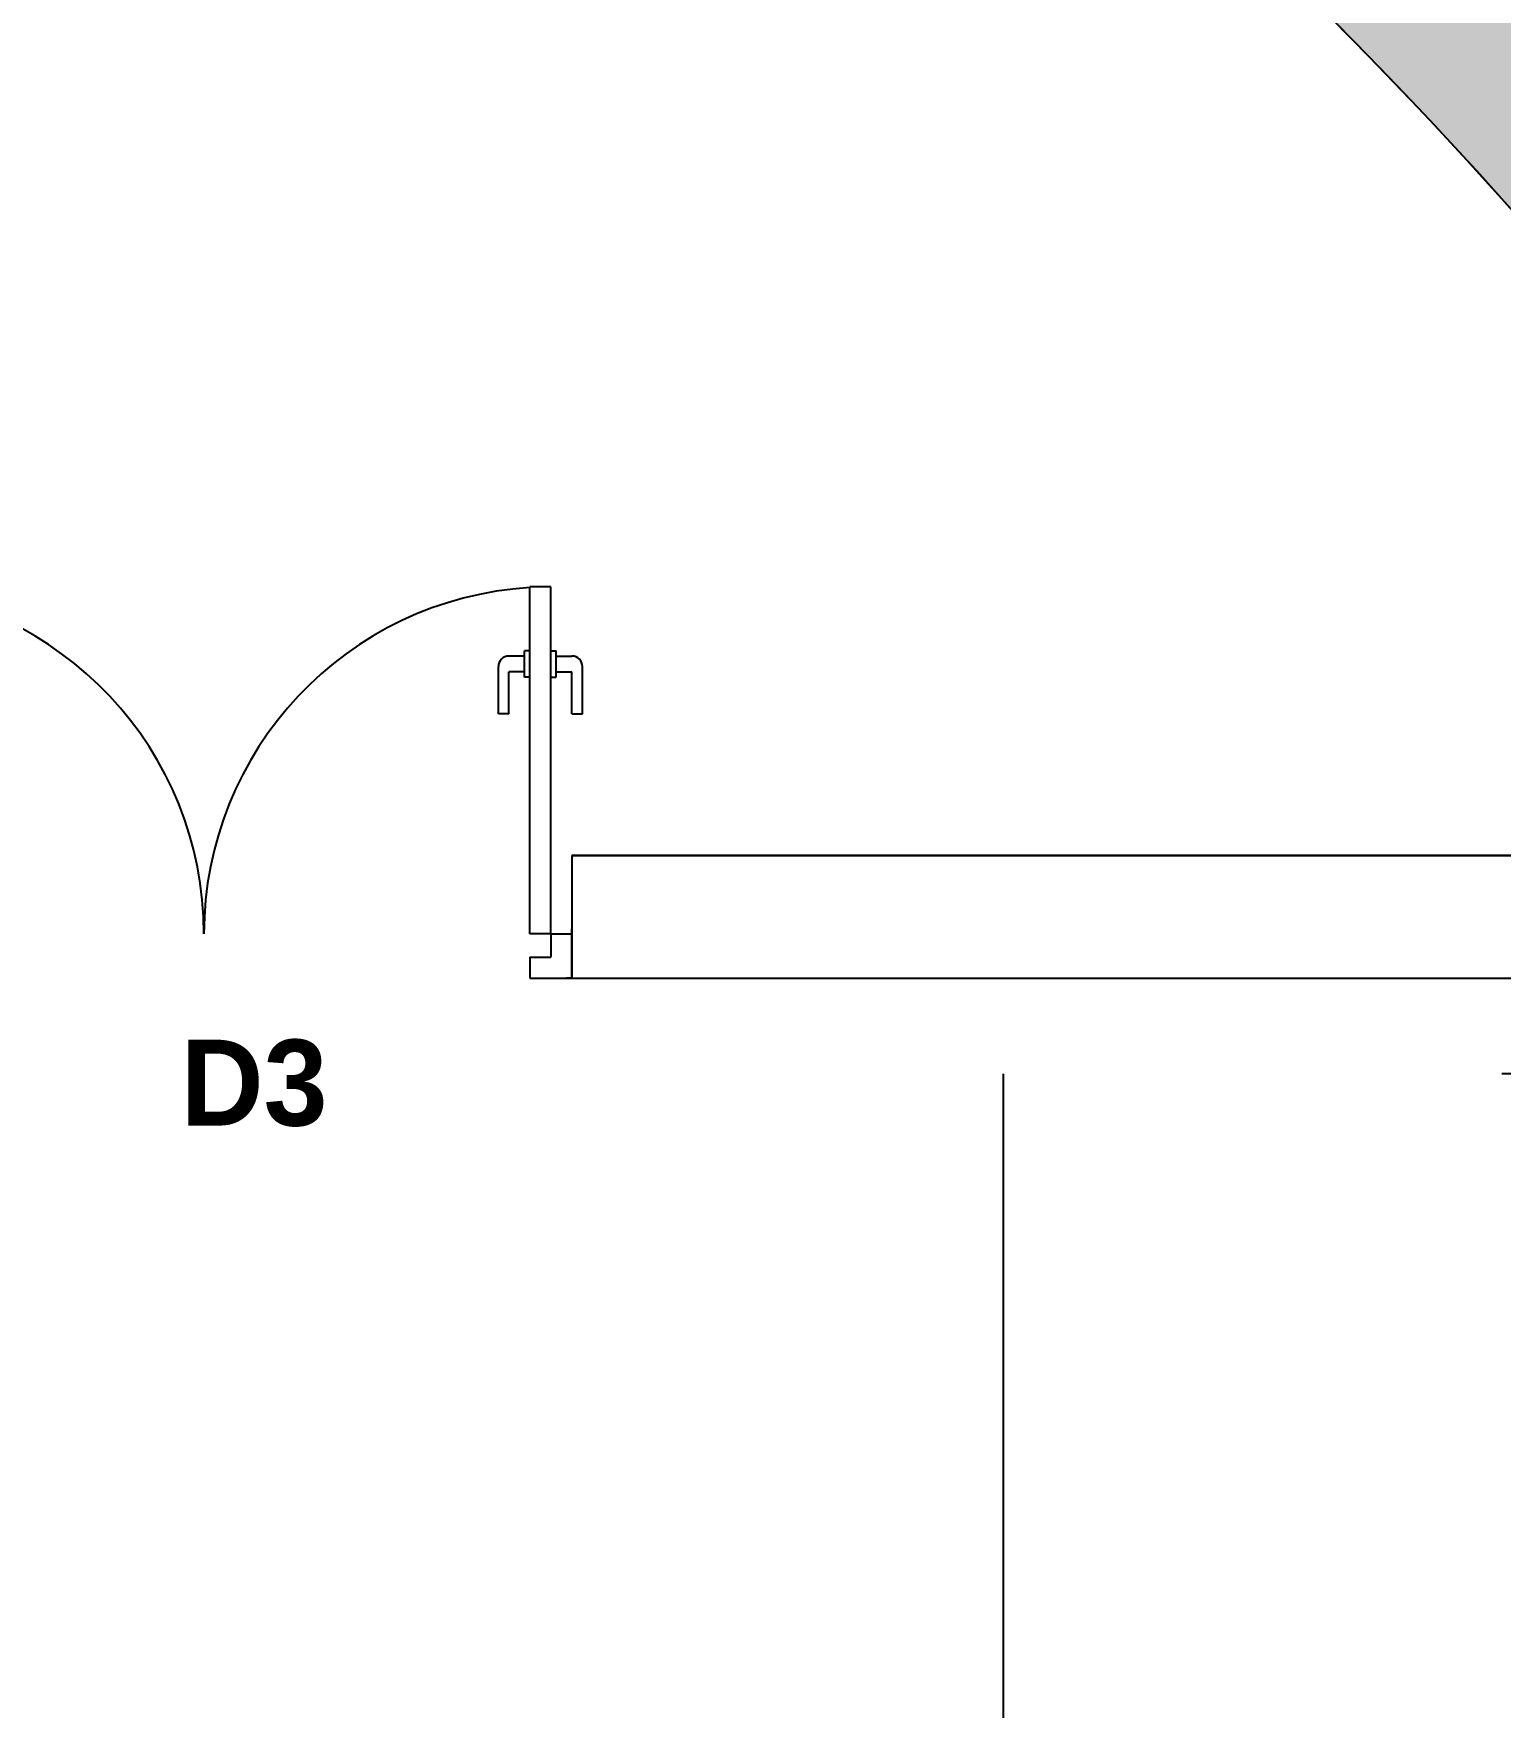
# Model space of a CAD drawing. Header units: inches. Extents: x 482566 to 494966, y -26460 to -22226.
# Drawn here: x 486263.1 to 486397.6, y -23270.6 to -23117.1 of the extents above; entities that cross this region are included whole.
import ezdxf

# ---------------------------------------------------------------- set-up
doc = ezdxf.new("R2010")
doc.units = ezdxf.units.IN
doc.header["$LTSCALE"] = 15
doc.header["$MEASUREMENT"] = 0
doc.linetypes.add('DASHED', pattern=[0.75, 0.5, -0.25])
doc.linetypes.add('TRATTEGGIATA2', pattern=[9.524999999999999, 6.35, -3.175])
for name, color, linetype in [('GLAZING', 4, 'Continuous'), ('Grass', 90, 'Continuous'), ('I-WALL-FULL', 5, 'Continuous'), ('I-WALL-IN', 3, 'Continuous'), ('SUI GAS LINE', 30, 'TRATTEGGIATA2')]:
    doc.layers.add(name, color=color, linetype=linetype)
doc.layers.add('I-ANNO-TEXT', color=7, linetype='Continuous', lineweight=18)
doc.styles.add('MICRO', font='')
doc.styles.get('MICRO').set_extended_font_data('MicrogrammaSSi', bold=True)

msp = doc.modelspace()

# ---------------------------------------------------------------- hatches: boundary and pattern name
at = {"layer": 'Grass'}
h = msp.add_hatch(dxfattribs=at)
h.set_pattern_fill('AR-SAND', color=256, scale=1.5)
h.set_pattern_definition([(37.49999999999999, (-244834.0948110266, 13368.67617074096), (-0.09449003716441223, 2.890235653519738), [0, -2.28, 0, -2.55, 0, -2.4375]), (7.499999999999999, (-244834.0948110266, 13368.67617074096), (2.654665057901591, 4.233219097844611), [0, -1.23, 0, -2.055, 0, -0.7874999999999999]), (327.5, (-244835.9398110266, 13368.67617074096), (4.671212792627243, 0.008488580305447413), [0, -0.75, 0, -2.7, 0, -3.525]), (317.5, (-244835.9398110266, 13368.67617074096), (4.50918990685844, 1.316513347401374), [0, -0.375, 0, -1.77, 0, -2.025])])
edge = h.paths.add_edge_path()
edge.add_arc((486082.7102517646, -23414.35932353996), 464.8885633487714, 129.5789181852779, 151.4911101854538, ccw=False)
edge.add_line((485786.5109486547, -23056.04751914371), (485813.2708470721, -23088.41892375778))
edge.add_arc((486082.7102517638, -23414.35932353914), 422.8885633476546, 129.5789181852575, 148.3520474246445)
edge.add_line((485722.7102517656, -23192.47030395595), (485674.1926494294, -23192.47028614787))
edge = h.paths.add_edge_path()
edge.add_arc((486082.7105147977, -23414.35932353966), 464.8885633485761, 28.50888981451696, 50.42108181469284)
edge.add_line((486378.9098179077, -23056.04751914371), (486352.1499194903, -23088.41892375778))
edge.add_arc((486082.7105147985, -23414.35932353879), 422.8885633474225, 31.64795257531938, 50.421081814706326, ccw=False)
edge.add_line((486442.7105147966, -23192.47030395595), (486491.2281171329, -23192.47028614787))

# ---------------------------------------------------------------- linework, layer by layer
for p, q in [((486308.6040029554, -23199.67070256473, 6.930000000000007), (486308.6040029554, -23167.84927400009, 6.930000000000007)), ((486310.5325743954, -23199.67070256473, 6.930000000000007), (486310.5325743954, -23167.84927400009, 6.930000000000007)), ((486308.1218600962, -23174.19220271943, 6.930000000000007), (486306.6754315167, -23174.19220271943, 6.930000000000007)), ((486308.1218600962, -23176.12077414753, 6.930000000000007), (486308.1218600962, -23173.71005986285, 6.930000000000007)), ((486308.6040029554, -23173.71005986285, 6.930000000000007), (486308.1218600962, -23173.71005986285, 6.930000000000007)), ((486310.5325743954, -23173.71005986285, 6.930000000000007), (486311.0147172547, -23173.71005986285, 6.930000000000007)), ((486311.0147172547, -23176.12077414753, 6.930000000000007), (486311.0147172547, -23173.71005986285, 6.930000000000007)), ((486311.0147172547, -23174.19220271943, 6.930000000000007), (486312.4611458341, -23174.19220271943, 6.930000000000007)), ((486305.7111457968, -23179.49577414714, 6.930000000000007), (486305.7111457968, -23175.15648843376, 6.930000000000007)), ((486306.6754315167, -23179.49577414714, 6.930000000000007), (486306.6754315167, -23175.63863129094, 6.930000000000007)), ((486308.1218600962, -23175.63863129094, 6.930000000000007), (486306.6754315167, -23175.63863129094, 6.930000000000007)), ((486308.6040029554, -23176.12077414753, 6.930000000000007), (486308.1218600962, -23176.12077414753, 6.930000000000007)), ((486310.5325743954, -23176.12077414753, 6.930000000000007), (486311.0147172547, -23176.12077414753, 6.930000000000007)), ((486311.0147172547, -23175.63863129094, 6.930000000000007), (486312.4611458341, -23175.63863129094, 6.930000000000007)), ((486312.4611458341, -23179.49577414714, 6.930000000000007), (486312.4611458341, -23175.63863129094, 6.930000000000007)), ((486313.4254315539, -23179.49577414714, 6.930000000000007), (486313.4254315539, -23175.15648843376, 6.930000000000007)), ((486306.6754315167, -23179.49577414714, 6.930000000000007), (486305.7111457968, -23179.49577414714, 6.930000000000007)), ((486312.4611458341, -23179.49577414714, 6.930000000000007), (486313.4254315539, -23179.49577414714, 6.930000000000007)), ((486312.461145834, -23192.47052041908, 6.930000000000007), (486312.4611458341, -23203.72070256402, 6.930000000000007)), ((486491.2280169873, -23192.47058603472, 6.930000000000007), (486312.4611458341, -23192.47052041965, 6.930000000000007)), ((486312.4611458341, -23192.47065860225, 4.551985711909146), (486816.0983198305, -23192.47065860225, 6.930000000000007)), ((486310.5325743954, -23199.67070256473, 6.930000000000007), (486308.6040029554, -23199.67070256473, 6.930000000000007)), ((486310.5325743954, -23199.67070256473, 6.930000000000007), (486312.4611458341, -23199.67070256473, 6.930000000000007)), ((486310.5325743954, -23199.67070256473, 6.930000000000007), (486310.5325743954, -23201.79213113593, 6.930000000000007)), ((486310.5325743954, -23199.67070256473, 6.930000000000007), (486310.5325743954, -23201.79213113593, 6.930000000000007)), ((486308.6040029554, -23201.79213113593, 6.930000000000007), (486310.5325743954, -23201.79213113593, 6.930000000000007)), ((486308.6040029554, -23201.79213113593, 6.930000000000007), (486308.6040029554, -23203.72127310485, 6.930000000000007)), ((486308.6040029554, -23203.72070256402, 6.930000000000007), (486312.4611458341, -23203.72070256402, 6.930000000000007)), ((486312.4611458341, -23203.72070256402, 6.930000000000007), (486311.9211458309, -23203.72070256402, 6.930000000000007)), ((486312.4612490448, -23203.72066363139, 6.930000000000007), (486816.0968078083, -23203.72065860225, 6.930000000000007))]:
    msp.add_line(p, q)
at = {"elevation": 6.930000000000007}
msp.add_lwpolyline([(486491.2281171329, -23192.47028614787, 0.09590237550287603), (486378.9098179077, -23056.04751914371), (486352.1499194903, -23088.41892375778, -0.08209692858393211), (486442.7105147966, -23192.47030395595)], format="xyb", close=True, dxfattribs=at)
msp.add_lwpolyline([(486310.5325743954, -23167.84927400009), (486308.6040029554, -23167.84927400009)], dxfattribs=at)
for centre, radius, start, end in [((486082.7102517656, -23414.35932354065, 6.930000000000007), 464.8885633500545, 28.50884775451103, 123.6525355644666), ((486082.7102517656, -23414.35932354065, 6.930000000000007), 422.8885633500545, 31.64795257536514, 148.3520474246349), ((486306.6754315167, -23175.15648843376, 6.930000000000007), 0.9642857196740806, 90, 180), ((486312.4611458341, -23175.15648843376, 6.930000000000007), 0.9642857196740806, 0, 90)]:
    msp.add_arc(centre, radius, start, end)
at = {"linetype": 'DASHED', "ltscale": 50}
for centre, start, end in [((486246.8897168956, -23199.67070256473, 6.930000000000007), 0, 86.52539918343822), ((486310.5325743954, -23199.67070256473, 6.930000000000007), 93.47460081656178, 180)]:
    msp.add_arc(centre, 31.82142874986208, start, end, dxfattribs=at)
at = {"layer": 'GLAZING'}
msp.add_line((486308.6040029554, -23203.72070256403, 6.930000000000007), (486308.6040029554, -23203.72127310485, 6.930000000000007), dxfattribs=at)
at = {"layer": 'I-WALL-FULL'}
for p, q in [((486550.5562238417, -23192.47060780992, 6.930000000000007), (486312.4611458341, -23192.47052041908, 6.930000000000007)), ((486679.4816791196, -23192.47065692716, 6.930000000000007), (486312.4611458341, -23192.47052151147, 6.930000000000007)), ((486312.4612490448, -23203.72066363139, 6.930000000000007), (486945.9032391451, -23203.72066363139, 6.930000000000007))]:
    msp.add_line(p, q, dxfattribs=at)
at = {"layer": 'I-WALL-IN'}
msp.add_line((486312.4612490448, -23203.72070261479, 6.930000000000007), (486312.4612490448, -23199.22065312692, 6.930000000000007), dxfattribs=at)
at = {"layer": 'SUI GAS LINE'}
for p, q in [((486493, -23212.5), (486352, -23212.5)), ((486352, -23212.5), (486352, -23546))]:
    msp.add_line(p, q, dxfattribs=at)

# ---------------------------------------------------------------- texts
at = {"layer": 'I-ANNO-TEXT', "insert": (486276.5767320169, -23209.37690816167, 6.930000000000007), "char_height": 7.875, "attachment_point": 1, "style": 'MICRO'}
msp.add_mtext_dynamic_manual_height_columns('{\\fBahnschrift Light|b1|i0|c0|p34;D3}', width=7.409931464537294, gutter_width=1.5, heights=[0], dxfattribs=at)

doc.saveas('drawing.dxf')
